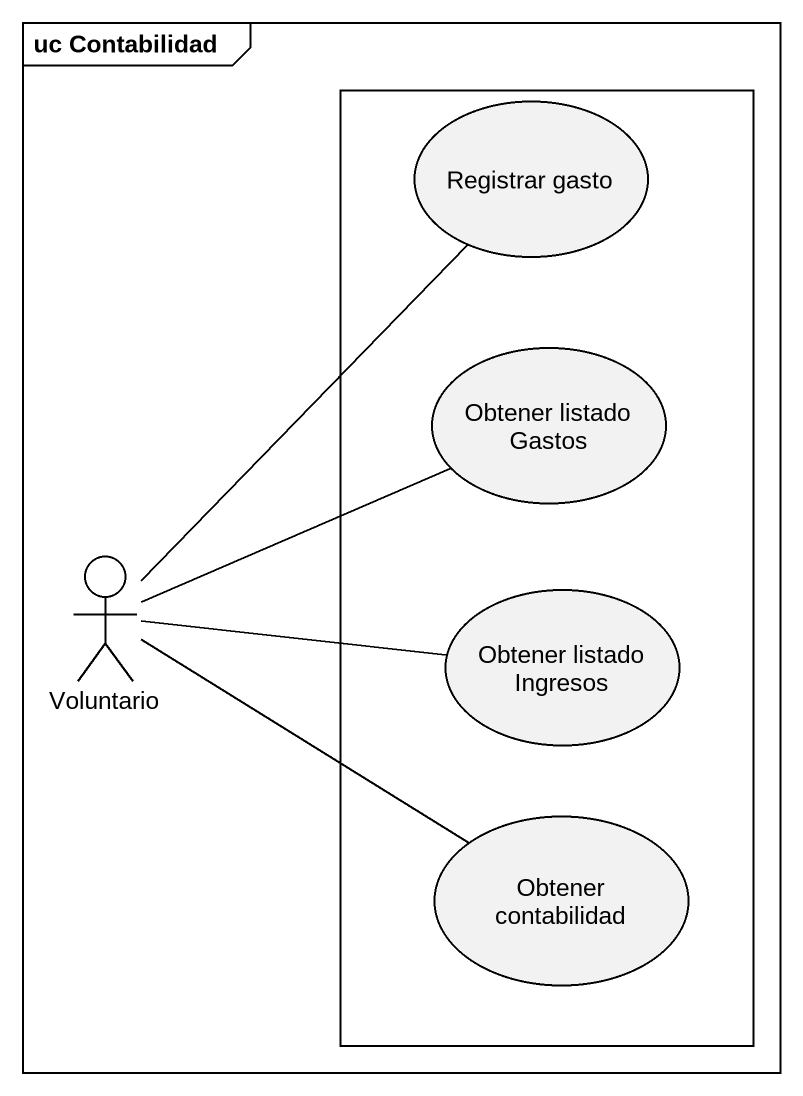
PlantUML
@startuml
mainframe uc Contabilidad
rectangle " " as rectangle1 {
  usecase "Registrar gasto" as Registrar_gasto
  usecase "Obtener listado Gastos" as Obtener_listado_Gastos
  usecase "Obtener listado Ingresos" as Obtener_listado_Ingresos
  usecase "Obtener contabilidad" as Obtener_contabilidad
}
actor Voluntario
Obtener_listado_Gastos -left- Voluntario
Voluntario -up- Registrar_gasto
Obtener_listado_Ingresos -left- Voluntario
Obtener_contabilidad -left- Voluntario
@enduml
